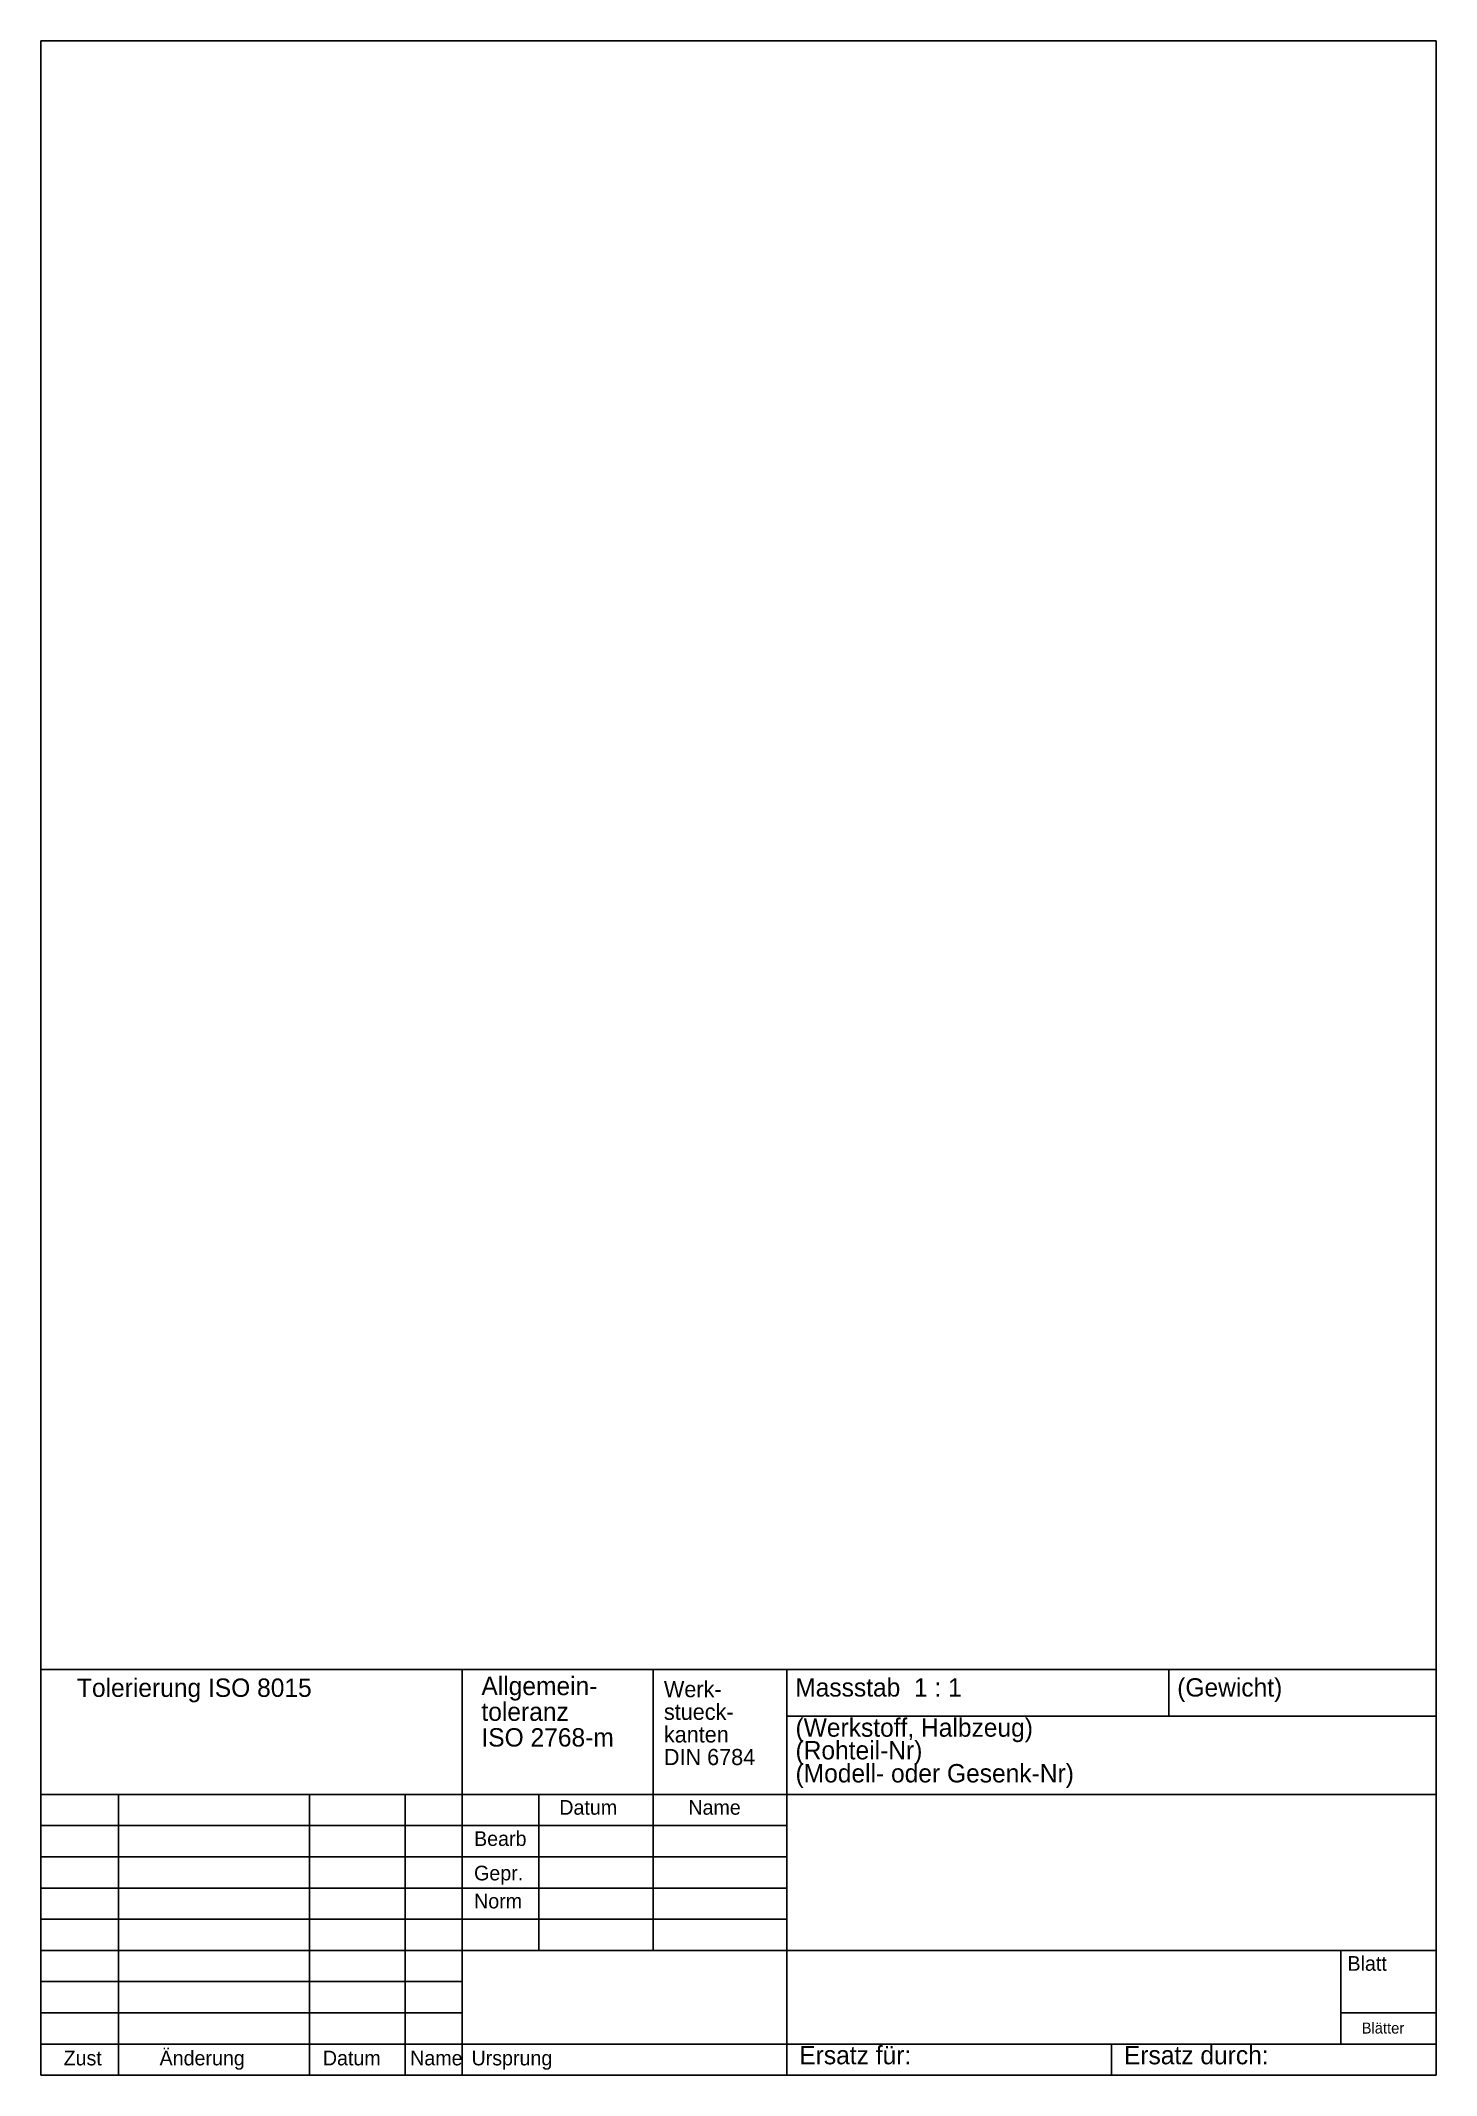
# Model space of a CAD drawing. Header units: millimetres. Extents: x 10 to 200, y 10 to 287.
import ezdxf
from ezdxf.enums import TextEntityAlignment as Align

# ---------------------------------------------------------------- set-up
doc = ezdxf.new("R2010")
doc.units = ezdxf.units.MM
doc.layers.get('0').update_dxf_attribs({"color": 178, "lineweight": 25, "true_color": 0x000000})
doc.layers.add('Schriftfeld', color=178, linetype='Continuous', lineweight=25, true_color=0x000000)

msp = doc.modelspace()

# ---------------------------------------------------------------- linework, layer by layer
at = {"layer": 'Schriftfeld'}
for p, q in [((10, 10), (10, 287)), ((200, 287), (10, 287)), ((200, 10), (200, 287)), ((10, 65.25), (200, 65.25)), ((67.400002, 65.25), (67.400002, 10)), ((93.400002, 65.25), (93.400002, 27)), ((111.599998, 65.25), (111.599998, 10)), ((163.600006, 65.25), (163.600006, 58.875)), ((111.599998, 58.875), (200, 58.875)), ((10, 48.25), (200, 48.25)), ((20.6, 48.25), (20.6, 10)), ((46.599998, 48.25), (46.599998, 10)), ((59.599998, 48.25), (59.599998, 10)), ((77.800003, 48.25), (77.800003, 27)), ((10, 44), (111.599998, 44)), ((10, 39.75), (111.599998, 39.75)), ((10, 35.5), (111.599998, 35.5)), ((10, 31.25), (111.599998, 31.25)), ((10, 27), (200, 27)), ((187, 27), (187, 14.25)), ((10, 22.75), (67.400002, 22.75)), ((10, 18.5), (67.400002, 18.5)), ((187, 18.5), (200, 18.5)), ((10, 14.25), (200, 14.25)), ((155.800003, 14.25), (155.800003, 10)), ((10, 10), (200, 10))]:
    msp.add_line(p, q, dxfattribs=at)

# ---------------------------------------------------------------- texts
msp.add_text('Massstab  1 : 1', height=2.5).set_placement((112.726257, 60.8125), align=Align.BOTTOM_LEFT)
for s, height, p in [('Tolerierung ISO 8015', 2.5, (14.93516, 60.770596)), ('Allgemein-', 2.5, (70, 61.008793)), ('Werk-', 2.2, (94.8461, 60.8125)), ('(Gewicht)', 2.5, (164.726257, 60.8125)), ('toleranz', 2.5, (70, 57.508793)), ('stueck-', 2.2, (94.8461, 57.732498)), ('(Werkstoff, Halbzeug)', 2.5, (112.762047, 55.346352)), ('ISO 2768-m', 2.5, (70, 54.008793)), ('kanten', 2.2, (94.8461, 54.652496)), ('(Rohteil-Nr)', 2.5, (112.762047, 52.25716)), ('DIN 6784', 2.2, (94.8461, 51.572495)), ('(Modell- oder Gesenk-Nr)', 2.5, (112.762047, 49.125)), ('Datum', 2, (80.605377, 44.875)), ('Name', 2, (98.173325, 44.875)), ('Bearb', 2, (69, 40.625)), ('Gepr.', 2, (69, 35.936161)), ('Norm', 2, (69, 32.125)), ('Blatt', 2, (187.908463, 23.632195)), ('Blätter', 1.5, (189.839874, 15.23746)), ('Ersatz für:', 2.5, (113.276703, 10.75)), ('Ersatz durch:', 2.5, (157.4767, 10.75)), ('Zust', 2, (13.114731, 10.75)), ('Änderung', 2, (26.185438, 10.75)), ('Datum', 2, (48.411629, 10.75)), ('Name', 2, (60.300238, 10.75)), ('Ursprung', 2, (68.652313, 10.75))]:
    msp.add_text(s, height=height, dxfattribs=at).set_placement(p, align=Align.BOTTOM_LEFT)

doc.saveas('drawing.dxf')
